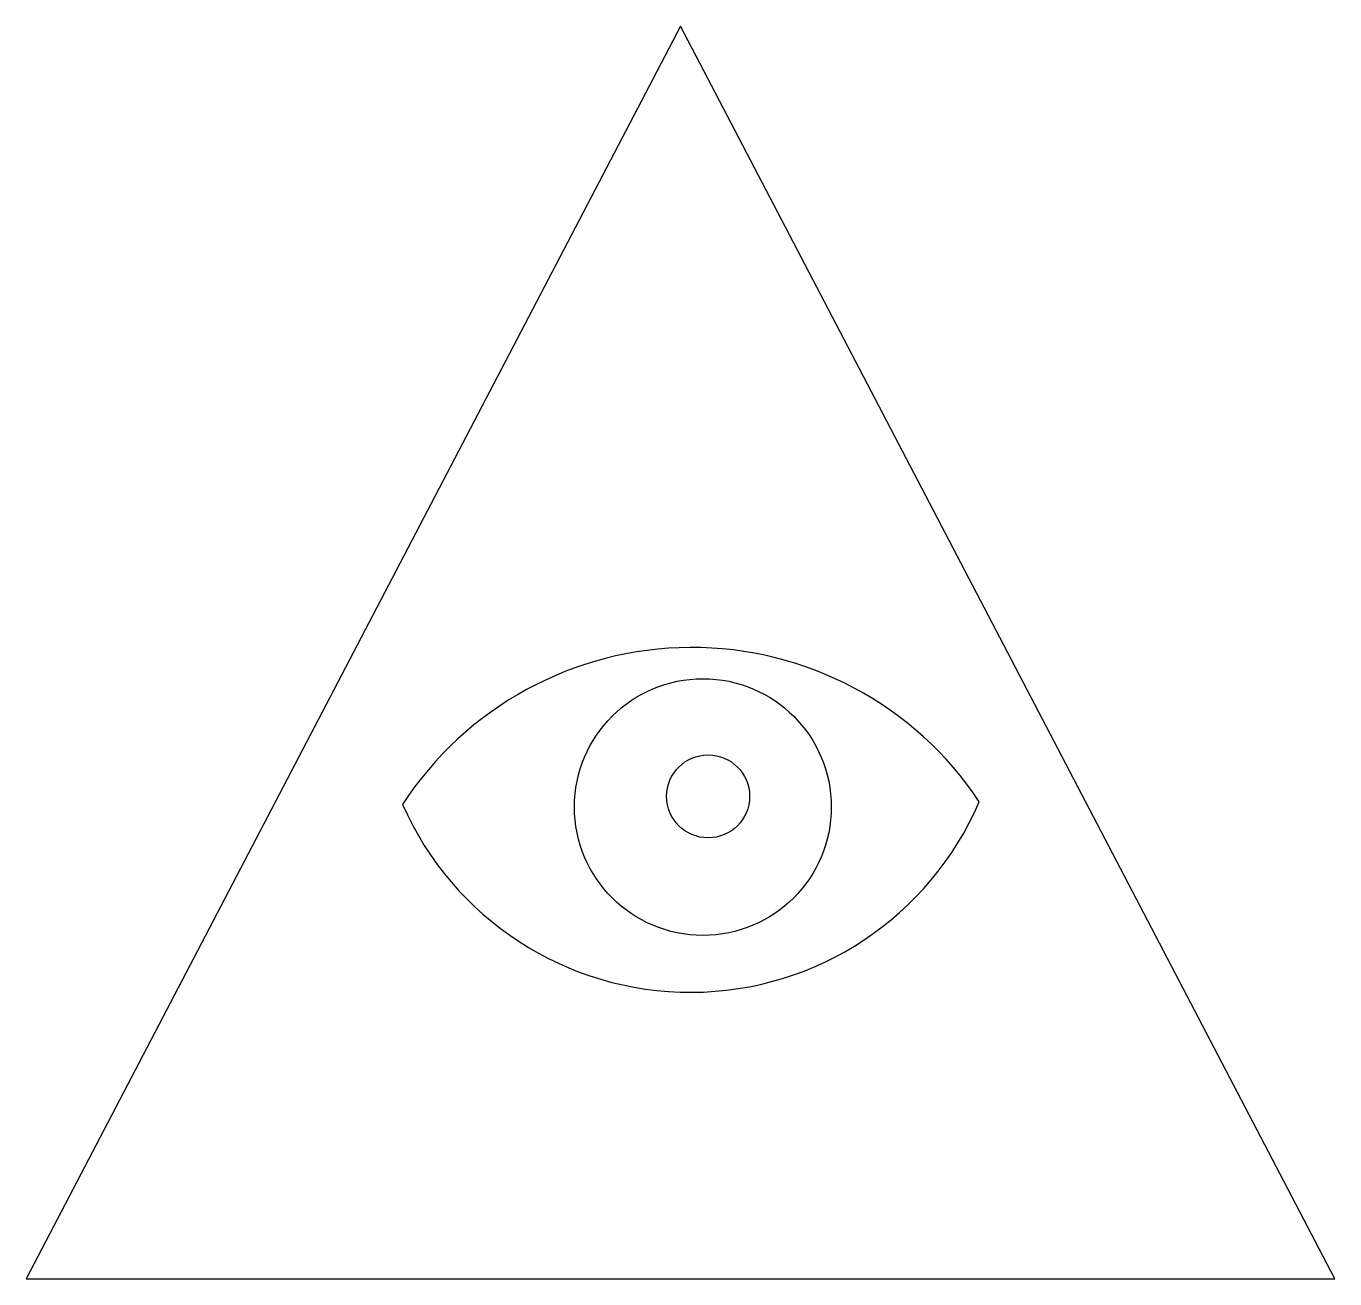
# Model space of a CAD drawing. Header units: millimetres. Extents: x 694 to 1943, y 548 to 1744.
import ezdxf

# ---------------------------------------------------------------- set-up
doc = ezdxf.new("R2010")
doc.units = ezdxf.units.MM
doc.layers.get('0').update_dxf_attribs({"true_color": 0xc2ced6})

msp = doc.modelspace()

# ---------------------------------------------------------------- linework, layer by layer
for p, q in [((1318.7, 1743.6), (694.5, 548)), ((1943, 548), (1318.7, 1743.6)), ((694.5, 548), (1943, 548))]:
    msp.add_line(p, q)
for centre, radius in [((1340.1, 998.3), 122.5), ((1345.1, 1008.5), 39.6)]:
    msp.add_circle(centre, radius)
for centre, radius, start, end in [((1329.5, 821.5), 329.1, 33.5513, 146.9766), ((1328.1, 1121.3), 299.8, 203.6893, 336.8387)]:
    msp.add_arc(centre, radius, start, end)

doc.saveas('drawing.dxf')
